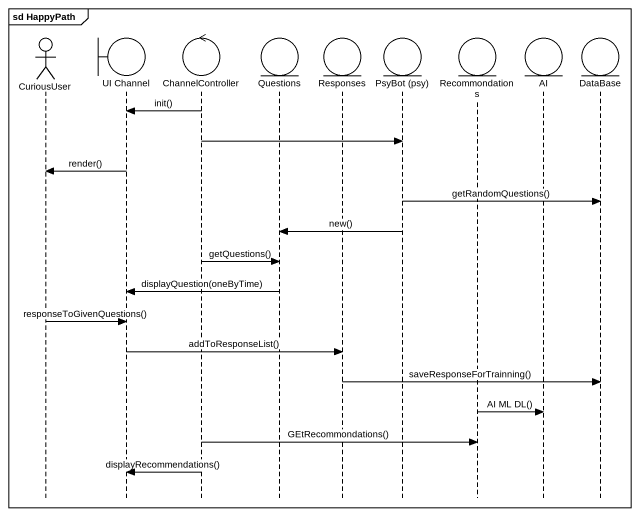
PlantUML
@startuml
mainframe sd HappyPath
hide footbox
actor CuriousUser
boundary "UI Channel" as UI_Channel
control ChannelController
entity Questions
entity Responses
entity "PsyBot (psy)" as PsyBot_psy
entity Recommondations
entity AI
entity "DataBase" as DataBase_

ChannelController -> UI_Channel : init()
ChannelController -> PsyBot_psy
UI_Channel -> CuriousUser : render()
PsyBot_psy -> DataBase_ : getRandomQuestions()
PsyBot_psy -> Questions : new()
ChannelController -> Questions : getQuestions()
Questions -> UI_Channel : displayQuestion(oneByTime)
CuriousUser -> UI_Channel : responseToGivenQuestions()
UI_Channel -> Responses : addToResponseList()
Responses -> DataBase_ : saveResponseForTrainning()
Recommondations -> AI : AI ML DL()
ChannelController -> Recommondations : GEtRecommondations()
ChannelController -> UI_Channel : displayRecommendations()
@enduml
